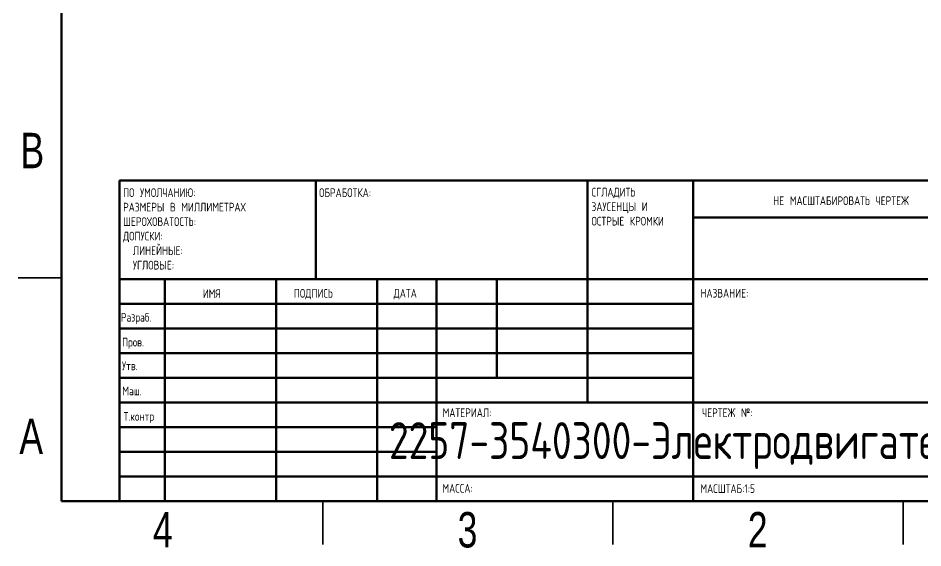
# Model space of a CAD drawing. Header units: millimetres. Extents: x 2 to 243, y 2 to 360.
# Drawn here: x 2.5 to 158.4, y 1.9 to 93.3 of the extents above; entities that cross this region are included whole.
import ezdxf

# ---------------------------------------------------------------- set-up
doc = ezdxf.new("R2010")
doc.units = ezdxf.units.MM
doc.styles.add('SLDTEXTSTYLE0', font='TXT', dxfattribs={"width": 0.75})
doc.styles.add('SLDTEXTSTYLE1', font='TXT', dxfattribs={"width": 0.75, "bigfont": 'bigfont'})

# ---------------------------------------------------------------- blocks, each defined once
blk = doc.blocks.new('SW_NOTE_0')
at = {"color": 0, "linetype": 'Continuous', "lineweight": 0, "char_height": 1.5, "attachment_point": 1, "style": 'SLDTEXTSTYLE1'}
for s, insert in [('СГЛАДИТЬ', (0, 1.93)), ('ЗАУСЕНЦЫ И', (0, -0.57)), ('ОСТРЫЕ КРОМКИ', (0, -3.07))]:
    blk.add_mtext(s, dxfattribs=dict(at, insert=insert))
blk = doc.blocks.new('SW_NOTE_0_1')
at = {"color": 0, "linetype": 'Continuous', "lineweight": 0, "char_height": 1.5, "attachment_point": 1, "style": 'SLDTEXTSTYLE1'}
for s, insert in [('ПО УМОЛЧАНИЮ:', (0, 1.93)), ('РАЗМЕРЫ В МИЛЛИМЕТРАХ', (0, -0.57)), ('ШЕРОХОВАТОСТЬ:', (0, -3.07)), ('ДОПУСКИ:', (0, -5.57)), ('ЛИНЕЙНЫЕ:', (1.69, -8.07)), ('УГЛОВЫЕ:', (1.69, -10.57))]:
    blk.add_mtext(s, dxfattribs=dict(at, insert=insert))

msp = doc.modelspace()

# ---------------------------------------------------------------- linework, layer by layer
at = {"color": 7, "linetype": 'Continuous', "lineweight": 70}
for p, q in [((10, 10), (10, 287)), ((200, 10), (10, 10))]:
    msp.add_line(p, q, dxfattribs=at)
at = {"color": 7, "linetype": 'Continuous', "lineweight": 50}
for p, q in [((20, 65.25), (200, 65.25)), ((20, 65.25), (20, 10)), ((53.8, 48.25), (53.8, 65.25)), ((100.6, 65.25), (100.6, 27)), ((118.8, 65.25), (118.8, 10)), ((200, 58.88), (118.8, 58.88)), ((200, 48.25), (20, 48.25)), ((27.8, 48.25), (27.8, 10)), ((46.99, 48.25), (46.99, 10)), ((64.4, 48.25), (64.4, 10)), ((74.6, 10), (74.6, 48.25)), ((85, 31.25), (85, 48.25)), ((118.8, 44), (20, 44)), ((118.8, 39.75), (20, 39.75)), ((118.8, 35.5), (20, 35.5)), ((118.8, 31.25), (20, 31.25)), ((74.6, 27), (20, 27)), ((74.6, 27), (200, 27)), ((74.6, 22.75), (20, 22.75)), ((74.6, 18.5), (20, 18.5)), ((20, 14.25), (200, 14.25))]:
    msp.add_line(p, q, dxfattribs=at)
at = {"color": 7, "linetype": 'Continuous', "lineweight": 35}
for p, q in [((10, 48.5), (2.5, 48.5)), ((55, 10), (55, 2.5)), ((105, 2.5), (105, 10)), ((105, 10), (105, 2.5)), ((155, 10), (155, 2.5))]:
    msp.add_line(p, q, dxfattribs=at)

# ---------------------------------------------------------------- block references
at = {"color": 7, "linetype": 'Continuous', "lineweight": 0}
for name, p in [('SW_NOTE_0_1', (20.59, 61.99)), ('SW_NOTE_0', (101.31, 62.07))]:
    msp.add_blockref(name, p, dxfattribs=at)

# ---------------------------------------------------------------- texts
for s, insert, char_height, attachment_point, style in [('B', (4.95, 73.48), 6.1, 2, 'SLDTEXTSTYLE0'), ('ОБРАБОТКА:', (54.37, 63.92), 1.5, 1, 'SLDTEXTSTYLE1'), ('НЕ МАСШТАБИРОВАТЬ ЧЕРТЕЖ', (132.61, 62.53), 1.5, 1, 'SLDTEXTSTYLE1'), ('ИМЯ', (34.32, 46.5), 1.5, 1, 'SLDTEXTSTYLE1'), ('ПОДПИСЬ', (50.03, 46.56), 1.5, 1, 'SLDTEXTSTYLE1'), ('ДАТА', (67.21, 46.58), 1.5, 1, 'SLDTEXTSTYLE1'), ('НАЗВАНИЕ:', (120.07, 46.58), 1.5, 1, 'SLDTEXTSTYLE1'), ('Разраб.', (20.21, 42.43), 1.5, 1, 'SLDTEXTSTYLE1'), ('Пров.', (20.41, 38.15), 1.5, 1, 'SLDTEXTSTYLE1'), ('Утв.', (20.4, 34.06), 1.5, 1, 'SLDTEXTSTYLE1'), ('Маш.', (20.46, 29.73), 1.5, 1, 'SLDTEXTSTYLE1'), ('Т.контр', (20.67, 25.35), 1.5, 1, 'SLDTEXTSTYLE1'), ('МАТЕРИАЛ:', (75.65, 25.99), 1.5, 1, 'SLDTEXTSTYLE1'), ('ЧЕРТЕЖ №:', (120.37, 25.99), 1.5, 1, 'SLDTEXTSTYLE1'), ('A', (4.76, 24.23), 6.1, 2, 'SLDTEXTSTYLE0'), ('2257-3540300-Электродвигатель тормозного механизма', (154.94, 23.61), 6.35, 2, 'SLDTEXTSTYLE1'), ('МАССА:', (75.62, 12.95), 1.499, 1, 'SLDTEXTSTYLE1'), ('МАСШТАБ:1:5', (120.07, 12.9), 1.5, 1, 'SLDTEXTSTYLE1'), ('4', (27.44, 8.11), 6.1, 2, 'SLDTEXTSTYLE0'), ('3', (79.94, 8.11), 6.1, 2, 'SLDTEXTSTYLE0'), ('2', (129.94, 8.11), 6.1, 2, 'SLDTEXTSTYLE0')]:
    msp.add_mtext(s, dxfattribs=dict(at, insert=insert, char_height=char_height, attachment_point=attachment_point, style=style))

doc.saveas('drawing.dxf')
